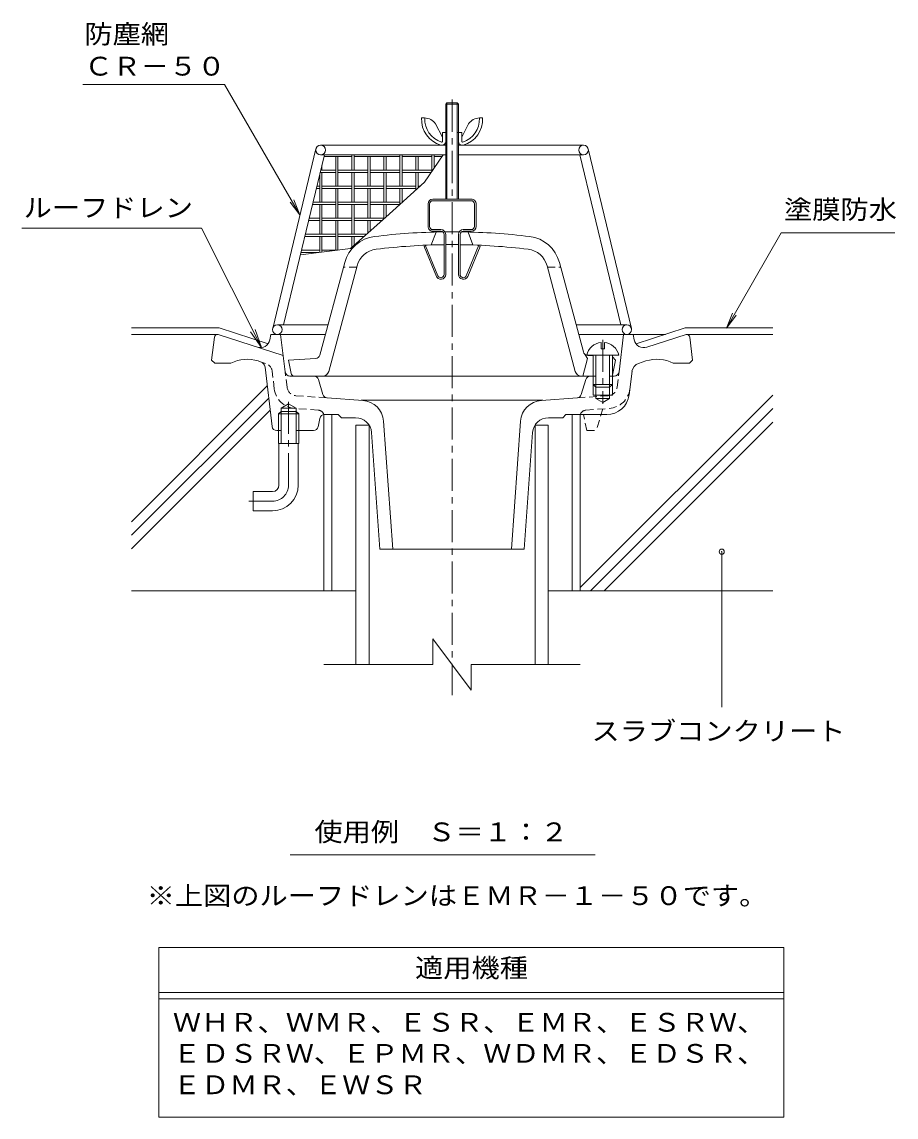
# Model space of a CAD drawing. Units: millimetres, scale not verified. Extents: x -333 to 349, y -270 to 194.
# Drawn here: x 76.3 to 349, y -200.2 to 141.4 of the extents above; entities that cross this region are included whole.
import ezdxf
from ezdxf.enums import TextEntityAlignment as Align

# ---------------------------------------------------------------- set-up
doc = ezdxf.new("R2010")
doc.units = ezdxf.units.MM
doc.header["$LTSCALE"] = 2
doc.header["$PDMODE"] = 32
doc.header["$PDSIZE"] = 1.6
doc.linetypes.add('CHAIN1', pattern=[8, 5, -1, 1, -1])
doc.linetypes.add('DASHED1', pattern=[1.8, 1.2, -0.6])
for name, color, linetype, lineweight in [('D-0', 3, 'Continuous', 9), ('D-2', 6, 'Continuous', 9), ('D-3', 4, 'Continuous', 9), ('D-5', 7, 'Continuous', 9), ('D-6', 4, 'Continuous', 9), ('D-9', 7, 'Continuous', 9), ('D-A', 2, 'Continuous', 9), ('D-B', 7, 'Continuous', 9), ('D-D', 7, 'Continuous', 9), ('F-4_F-4ﾚｲﾔ', 7, 'Continuous', 9)]:
    doc.layers.add(name, color=color, linetype=linetype, lineweight=lineweight)
doc.layers.add('D-F', color=2, linetype='Continuous')
doc.styles.add('ＭＳ ゴシック', font='')
doc.styles.get('ＭＳ ゴシック').set_extended_font_data('MS Gothic')

msp = doc.modelspace()

# ---------------------------------------------------------------- linework, layer by layer
at = {"layer": 'D-0', "linetype": 'CHAIN1'}
for p, q in [((210.513, 117.137), (210.513, -68.591)), ((159.513, -3.078), (159.513, 22.922)), ((154.513, -8.078), (147.091, -8.078))]:
    msp.add_line(p, q, dxfattribs=at)
at = {"layer": 'D-0'}
for p, q in [((136.404, 43.046), (135.513, 35.922)), ((137.396, 43.922), (137.513, 43.922)), ((157.824, 37.323), (137.513, 43.922)), ((153.671, 42.198), (154.013, 43.922)), ((154.013, 43.922), (171.023, 43.922)), ((158.448, 32.239), (157.013, 43.922)), ((277.041, 43.922), (250.004, 43.922)), ((262.579, 32.239), (264.013, 43.922)), ((267.356, 42.198), (267.013, 43.922)), ((271.225, 39.929), (283.513, 43.922)), ((283.631, 43.922), (283.513, 43.922)), ((284.623, 43.046), (285.513, 35.922)), ((136.513, 34.922), (135.513, 35.922)), ((136.513, 34.922), (141.513, 34.922)), ((150.796, 35.4), (150.033, 35.648)), ((268.68, 34.896), (270.994, 35.648)), ((284.513, 34.922), (279.513, 34.922)), ((284.513, 34.922), (285.513, 35.922)), ((154.357, 15.245), (152.164, 33.734)), ((167.395, 30.922), (159.937, 30.922)), ((253.632, 30.922), (255.383, 30.922)), ((259.643, 30.922), (261.09, 30.922)), ((265.728, 25.069), (266.63, 32.409)), ((168.832, 29.849), (170.217, 25.192)), ((252.195, 29.849), (250.81, 25.192)), ((254.513, 28.301), (254.513, 24.922)), ((255.383, 27.431), (255.383, 23.922)), ((259.643, 27.431), (259.643, 23.922)), ((260.513, 28.301), (260.513, 24.922)), ((171.55, 24.123), (182.667, 23.346)), ((238.36, 23.346), (249.477, 24.123)), ((260.513, 24.922), (254.513, 24.922)), ((259.643, 23.922), (257.513, 22.692)), ((157.153, 20.922), (159.513, 22.284)), ((157.153, 9.922), (157.153, 20.922)), ((161.873, 20.922), (157.153, 20.922)), ((161.873, 20.922), (159.513, 22.284)), ((161.873, 9.922), (161.873, 20.922)), ((238.849, 23.363), (182.178, 23.363)), ((157.153, 19.922), (156.339, 19.122)), ((162.688, 19.122), (156.339, 19.122)), ((156.339, 9.922), (156.339, 19.122)), ((161.873, 19.922), (157.153, 19.922)), ((162.688, 19.122), (161.873, 19.922)), ((162.688, 9.922), (162.688, 19.122)), ((169.272, 17.716), (168.755, 15.128)), ((170.743, 18.922), (175.013, 18.922)), ((176.013, 17.922), (175.013, 18.922)), ((180.429, 17.922), (176.013, 17.922)), ((240.598, 17.922), (245.013, 17.922)), ((245.013, 17.922), (246.013, 18.922)), ((258.781, 18.922), (246.013, 18.922)), ((155.846, 13.922), (157.153, 13.922)), ((161.873, 13.922), (167.284, 13.922)), ((189.161, 16.861), (192.013, -23.078)), ((231.866, 16.861), (229.013, -23.078)), ((185.417, 13.278), (188.013, -23.078)), ((235.61, 13.278), (233.013, -23.078)), ((162.688, 9.922), (156.339, 9.922)), ((156.514, -3.078), (156.514, 9.922)), ((162.514, -3.078), (162.514, 9.922)), ((148.514, -5.078), (148.514, -11.078)), ((154.514, -5.078), (148.514, -5.078)), ((154.514, -11.078), (148.514, -11.078)), ((188.013, -23.078), (233.013, -23.078))]:
    msp.add_line(p, q, dxfattribs=at)
at = {"layer": 'D-0', "linetype": 'DASHED1'}
for p, q in [((152.346, 34.896), (150.796, 35.4)), ((155.068, 26.944), (154.397, 32.409)), ((159.038, 27.431), (158.448, 32.239)), ((261.989, 27.431), (262.579, 32.239)), ((161.807, 24.804), (171.55, 24.123)), ((259.22, 24.804), (249.477, 24.123)), ((168.747, 20.309), (161.528, 20.814)), ((252.279, 20.309), (259.499, 20.814)), ((257.513, 20.675), (255.513, 13.922)), ((252.513, 13.922), (251.513, 18.922)), ((252.513, 13.922), (255.513, 13.922))]:
    msp.add_line(p, q, dxfattribs=at)
at = {"layer": 'D-0'}
msp.add_lwpolyline([(259.643, 23.922), (255.383, 23.922), (257.513, 22.692)], dxfattribs=at)
for centre, radius, start, end in [((137.396, 42.922), 1, 90, 172.87573), ((150.729, 42.782), 3, 251.99948, 348.76921), ((270.298, 42.782), 3, 191.23079, 288.00052), ((283.631, 42.922), 1, 7.12427, 90), ((146.634, 25.186), 11, 72.00024, 117.74339), ((150.178, 33.498), 2, 6.76268, 71.99925), ((269.607, 32.043), 3, 108.00021, 172.99983), ((274.393, 25.186), 11, 62.25661, 108.00055), ((159.937, 32.422), 1.5, 187.00027, 270), ((167.395, 29.422), 1.5, 16.5591, 90), ((253.632, 29.422), 1.5, 90, 163.4409), ((261.09, 32.422), 1.5, 270, 352.99973), ((171.655, 25.619), 1.5, 196.5591, 266.00064), ((249.372, 25.619), 1.5, 273.99936, 343.4409), ((258.781, 25.922), 7, 270, 352.99948), ((182.178, 16.363), 7, 4.0856, 86.00008), ((238.849, 16.363), 7, 94.00021, 175.9144), ((170.743, 17.422), 1.5, 90, 168.68988), ((180.429, 12.922), 5, 4.08566, 90), ((240.598, 12.922), 5, 90, 175.91434), ((155.846, 15.422), 1.5, 186.76259, 270), ((167.284, 15.422), 1.5, 270, 348.6897), ((154.514, -3.078), 2, 270, 0), ((154.514, -3.078), 8, 270, 0)]:
    msp.add_arc(centre, radius, start, end, dxfattribs=at)
at = {"layer": 'D-0', "linetype": 'DASHED1'}
for centre, radius, start, end in [((151.419, 32.043), 3, 7.00017, 71.99979), ((162.016, 27.797), 3, 187.00017, 265.99974), ((259.011, 27.797), 3, 274.00026, 352.99983), ((162.016, 27.797), 7, 187.00017, 265.99974), ((259.011, 27.797), 7, 274.00026, 352.99983), ((168.608, 18.314), 2, 17.68864, 86.00017), ((252.419, 18.314), 2, 93.99983, 162.31136)]:
    msp.add_arc(centre, radius, start, end, dxfattribs=at)
at = {"layer": 'D-0', "linetype": 'CHAIN1'}
msp.add_arc((154.513, -3.078), 5, 270, 0, dxfattribs=at)
at = {"layer": 'D-2'}
for p, q in [((205.513, 75.859), (204.013, 71.814)), ((215.513, 75.859), (217.013, 71.814)), ((169.295, 37.474), (177.041, 66.383)), ((172.078, 32.404), (180.905, 65.348)), ((248.949, 32.404), (240.122, 65.348)), ((251.459, 38.49), (243.985, 66.383)), ((251.763, 37.909), (252.763, 36.422)), ((167.925, 36.365), (159.513, 35.922)), ((160.353, 31.726), (159.513, 35.922)), ((251.263, 30.922), (252.763, 36.422)), ((252.829, 37.38), (254.513, 37.292)), ((260.513, 36.976), (261.513, 35.922)), ((260.674, 31.726), (261.513, 35.922)), ((167.395, 30.922), (253.632, 30.922))]:
    msp.add_line(p, q, dxfattribs=at)
at = {"layer": 'D-2', "linetype": 'DASHED1'}
for p, q in [((180.791, 64.922), (176.65, 64.922)), ((240.236, 64.922), (244.377, 64.922))]:
    msp.add_line(p, q, dxfattribs=at)
at = {"layer": 'D-2'}
for centre, radius, start, end in [((210.513, -124.078), 200, 90.82797, 96.94302), ((210.513, -124.078), 200, 89.36068, 90.63936), ((210.513, -124.078), 200, 83.05698, 89.17207), ((187.667, 63.536), 11, 96.94295, 165), ((210.513, -124.078), 196, 90.73084, 96.94304), ((210.513, -124.078), 196, 89.41536, 90.58465), ((210.513, -124.078), 196, 83.05696, 89.26918), ((233.36, 63.536), 11, 15, 83.05705), ((187.667, 63.536), 7, 96.94316, 165.00005), ((233.36, 63.536), 7, 14.99995, 83.05684), ((252.908, 38.878), 1.5, 195.00046, 266.98737), ((167.847, 37.862), 1.5, 273.01263, 344.99954), ((161.333, 31.922), 1, 191.30994, 270), ((170.146, 32.922), 2, 270, 344.99991), ((250.881, 32.922), 2, 195.00009, 270), ((259.694, 31.922), 1, 325.06651, 348.69006)]:
    msp.add_arc(centre, radius, start, end, dxfattribs=at)
at = {"layer": 'D-3'}
for p, q in [((170.513, 18.922), (170.513, -36.078)), ((173.013, 18.922), (173.013, -36.078)), ((248.013, 18.922), (248.013, -36.078)), ((250.513, 18.922), (250.513, -36.078)), ((180.513, 15.659), (180.513, -59.051)), ((180.513, 15.659), (184.613, 15.659)), ((184.613, 15.659), (184.613, -59.051)), ((236.413, 15.659), (236.413, -59.051)), ((240.513, 15.659), (236.413, 15.659)), ((240.513, 15.659), (240.513, -59.051)), ((170.513, -36.078), (180.513, -36.078)), ((240.513, -36.078), (250.513, -36.078)), ((216.514, -67.051), (204.513, -51.051)), ((204.513, -59.051), (204.513, -51.051)), ((170.513, -59.051), (204.513, -59.051)), ((216.514, -67.051), (216.514, -59.051)), ((216.514, -59.051), (250.513, -59.051))]:
    msp.add_line(p, q, dxfattribs=at)
at = {"layer": 'D-5'}
for p, q in [((95.365, 121.884), (139.572, 121.884)), ((163.048, 81.222), (161.134, 85.842)), ((76.339, 77.069), (132.306, 77.069)), ((296.079, 45.91), (313.196, 75.557)), ((313.196, 75.557), (348.566, 75.557)), ((296.079, 45.91), (297.993, 50.53)), ((296.079, 45.91), (299.123, 49.877)), ((151.045, 39.799), (149.072, 45.466)), ((294.621, -23.843), (294.621, -72.308)), ((255.135, -118.358), (160.027, -118.358))]:
    msp.add_line(p, q, dxfattribs=at)
for points in [[(139.572, 121.884), (163.048, 81.222), (160.004, 85.189)], [(132.306, 77.069), (151.045, 39.799), (147.673, 44.762)]]:
    msp.add_lwpolyline(points, dxfattribs=at)
msp.add_point((294.621, -23.843), dxfattribs=at)
at = {"layer": 'D-6'}
for p, q in [((208.514, 102.922), (169.513, 102.922)), ((251.513, 102.922), (212.514, 102.922)), ((168.055, 101.773), (154.555, 45.773)), ((170.695, 99.922), (157.918, 46.922)), ((208.514, 99.922), (169.513, 99.922)), ((251.513, 99.922), (212.514, 99.922)), ((250.332, 99.922), (263.109, 46.922)), ((252.972, 101.773), (266.472, 45.773)), ((171.827, 46.922), (156.013, 46.922)), ((265.013, 46.922), (249.2, 46.922))]:
    msp.add_line(p, q, dxfattribs=at)
at = {"layer": 'D-6', "color": 6}
for p, q in [((152.86, 27.863), (110.513, -14.484)), ((153.31, 24.07), (110.513, -18.727)), ((310.513, 25.008), (250.513, -34.992)), ((310.513, 20.765), (253.67, -36.078)), ((153.76, 20.277), (110.513, -22.969)), ((310.513, 16.523), (257.912, -36.078)), ((170.513, -36.078), (110.513, -36.078)), ((250.513, -36.078), (310.513, -36.078))]:
    msp.add_line(p, q, dxfattribs=at)
at = {"layer": 'D-6'}
for centre in [(169.513, 101.422), (251.513, 101.422), (156.013, 45.422), (265.013, 45.422)]:
    msp.add_circle(centre, 1.5, dxfattribs=at)
at = {"layer": 'D-9'}
for p, q in [((208.513, 115.709), (212.513, 115.709)), ((208.914, 86.109), (208.914, 116.109)), ((212.114, 86.109), (212.113, 116.109)), ((212.514, 86.109), (212.513, 115.709)), ((204.513, 86.109), (216.513, 86.109)), ((216.513, 85.609), (204.514, 85.609)), ((203.013, 84.609), (203.013, 77.609)), ((203.513, 77.609), (203.513, 84.609)), ((217.513, 77.609), (217.513, 84.609)), ((218.013, 84.609), (218.013, 77.609)), ((204.514, 76.609), (207.013, 76.609)), ((207.013, 76.109), (204.514, 76.109)), ((214.013, 76.609), (216.513, 76.609)), ((214.013, 76.109), (216.513, 76.109)), ((208.013, 75.109), (208.013, 62.609)), ((208.513, 75.109), (208.514, 62.609)), ((212.513, 75.109), (212.513, 62.609)), ((213.013, 75.109), (213.013, 62.609)), ((202.226, 71.529), (201.764, 71.337)), ((201.764, 71.337), (205.634, 62.02)), ((202.226, 71.529), (206.09, 62.225)), ((218.801, 71.529), (214.937, 62.225)), ((219.263, 71.337), (215.393, 62.02)), ((218.801, 71.529), (219.263, 71.337))]:
    msp.add_line(p, q, dxfattribs=at)
msp.add_lwpolyline([(208.514, 86.109), (208.513, 115.709), (208.914, 116.109), (212.113, 116.109), (212.514, 115.709)], dxfattribs=at)
for centre, radius, start, end in [((204.513, 84.609), 1.5, 90.00029, 180.00029), ((204.513, 84.609), 1, 90.00029, 180.00029), ((216.513, 84.609), 1.5, 0.00029, 90.00029), ((216.513, 84.609), 1, 0.00029, 90.00029), ((204.513, 77.609), 1.5, 180.00029, 270.00029), ((204.513, 77.609), 1, 180.00029, 270.00029), ((207.013, 75.109), 1.5, 0.00029, 90.00029), ((207.013, 75.109), 1, 0.00029, 90.00029), ((214.013, 75.109), 1.5, 90.00029, 180.00029), ((214.013, 75.109), 1, 90.00029, 180.00029), ((216.513, 77.609), 1, 270.00029, 0.00029), ((216.513, 77.609), 1.5, 270.00029, 0.00029), ((207.014, 62.609), 1.5, 194.55623, 0.00027), ((207.014, 62.609), 1, 194.55632, 0.00029), ((214.013, 62.609), 1.5, 180.00029, 336.88346), ((214.013, 62.609), 1, 180.00029, 345.4534)]:
    msp.add_arc(centre, radius, start, end, dxfattribs=at)
at = {"layer": 'D-A'}
for p, q in [((201.961, 111.422), (201.014, 111.422)), ((205.345, 109.554), (207.514, 105.422)), ((215.683, 109.554), (213.514, 105.422)), ((219.067, 111.422), (220.014, 111.422)), ((207.514, 104.122), (207.514, 106.922)), ((208.914, 106.922), (207.514, 106.922)), ((208.514, 104.122), (208.514, 106.922)), ((213.514, 106.922), (212.113, 106.922)), ((212.514, 104.122), (212.514, 106.922)), ((213.513, 104.122), (213.514, 106.922)), ((207.034, 102.922), (208.514, 102.922)), ((207.179, 103.922), (207.314, 103.922)), ((212.514, 102.922), (213.994, 102.922)), ((213.848, 103.922), (213.714, 103.922))]:
    msp.add_line(p, q, dxfattribs=at)
at = {"layer": 'D-A', "color": 4}
for p, q in [((257.013, 41.407), (257.013, 39.431)), ((258.013, 41.407), (258.013, 39.431)), ((257.013, 39.431), (258.013, 39.431)), ((252.513, 37.431), (262.513, 37.431)), ((254.513, 37.431), (254.513, 28.301)), ((255.383, 37.431), (255.383, 27.431)), ((259.643, 37.431), (259.643, 27.431)), ((260.513, 37.431), (260.513, 28.301)), ((255.383, 27.431), (254.513, 28.301)), ((254.513, 28.301), (260.513, 28.301)), ((255.383, 27.431), (259.643, 27.431)), ((260.513, 28.301), (259.643, 27.431))]:
    msp.add_line(p, q, dxfattribs=at)
at = {"layer": 'D-A', "color": 4, "linetype": 'CHAIN1'}
msp.add_line((257.513, 42.252), (257.513, 22.26), dxfattribs=at)
at = {"layer": 'D-A'}
for centre, radius, start, end in [((209.34, 110.937), 8.341, 176.67015, 253.94527), ((201.961, 107.422), 4, 32.21684, 90.00035), ((209.34, 110.937), 7.341, 176.67015, 252.87885), ((211.687, 110.937), 7.341, 287.12186, 3.33055), ((211.687, 110.937), 8.341, 286.05544, 3.33055), ((219.067, 107.422), 4, 90.00035, 147.78386), ((207.314, 104.122), 1.2, 270.00035, 0.00035), ((207.314, 104.122), 0.2, 270.00035, 0.00035), ((213.714, 104.122), 1.2, 180.00035, 270.00035), ((213.714, 104.122), 0.2, 180.00035, 270.00035)]:
    msp.add_arc(centre, radius, start, end, dxfattribs=at)
at = {"layer": 'D-A', "color": 4}
for start, end in [(95.59886, 167.31978), (12.68025, 84.40114)]:
    msp.add_arc((257.513, 36.306), 5.125, start, end, dxfattribs=at)
at = {"layer": 'D-B'}
for p, q in [((170.582, 99.455), (179.227, 99.455)), ((174.227, 99.455), (174.227, 90.155)), ((174.927, 99.455), (174.927, 90.155)), ((179.227, 99.922), (179.227, 95.155)), ((179.927, 99.922), (179.927, 95.155)), ((179.927, 99.455), (194.227, 99.455)), ((184.227, 99.455), (184.227, 90.155)), ((184.927, 99.455), (184.927, 90.155)), ((189.227, 99.455), (189.227, 95.155)), ((189.927, 99.455), (189.927, 95.155)), ((194.227, 99.922), (194.227, 90.155)), ((194.927, 99.922), (194.927, 90.155)), ((194.927, 99.455), (204.227, 99.455)), ((199.227, 99.455), (199.227, 95.155)), ((199.927, 99.455), (199.927, 95.155)), ((207.757, 99.922), (201.928, 91.443)), ((204.227, 99.922), (204.227, 94.787)), ((204.927, 99.922), (204.927, 95.805)), ((204.927, 99.455), (207.437, 99.455)), ((169.927, 96.738), (169.927, 95.155)), ((169.227, 93.834), (169.227, 85.155)), ((169.377, 94.455), (174.227, 94.455)), ((169.546, 95.155), (174.227, 95.155)), ((169.927, 85.155), (169.927, 94.455)), ((174.927, 95.155), (184.227, 95.155)), ((174.927, 94.455), (184.227, 94.455)), ((179.227, 94.455), (179.227, 85.155)), ((179.927, 94.455), (179.927, 85.155)), ((184.927, 95.155), (194.227, 95.155)), ((184.927, 94.455), (194.227, 94.455)), ((189.227, 94.455), (189.227, 85.155)), ((189.927, 94.455), (189.927, 85.155)), ((194.927, 95.155), (204.48, 95.155)), ((194.927, 94.455), (203.999, 94.455)), ((199.227, 94.455), (199.227, 88.999)), ((199.927, 94.455), (199.927, 89.633)), ((168.172, 89.455), (169.227, 89.455)), ((168.34, 90.155), (169.227, 90.155)), ((169.927, 90.155), (179.227, 90.155)), ((169.927, 89.455), (179.227, 89.455)), ((174.227, 89.455), (174.227, 80.155)), ((174.927, 89.455), (174.927, 80.155)), ((179.927, 90.155), (189.227, 90.155)), ((179.927, 89.455), (189.227, 89.455)), ((184.227, 89.455), (184.227, 80.155)), ((184.927, 89.455), (184.927, 80.155)), ((189.927, 90.155), (199.227, 90.155)), ((189.927, 89.455), (199.227, 89.455)), ((194.227, 89.455), (194.227, 84.455)), ((194.927, 89.455), (194.927, 85.109)), ((199.927, 90.155), (200.505, 90.155)), ((166.966, 84.455), (174.227, 84.455)), ((167.135, 85.155), (174.227, 85.155)), ((169.227, 84.455), (169.227, 75.155)), ((169.927, 84.455), (169.927, 75.155)), ((174.927, 85.155), (184.227, 85.155)), ((174.927, 84.455), (184.227, 84.455)), ((179.227, 84.455), (179.227, 75.155)), ((179.927, 84.455), (179.927, 75.155)), ((184.927, 85.155), (194.227, 85.155)), ((184.927, 84.455), (194.205, 84.455)), ((189.227, 84.455), (189.227, 79.958)), ((189.927, 84.455), (189.927, 80.585)), ((165.761, 79.455), (169.227, 79.455)), ((165.93, 80.155), (169.227, 80.155)), ((169.927, 80.155), (179.227, 80.155)), ((169.927, 79.455), (179.227, 79.455)), ((174.227, 79.455), (174.227, 70.155)), ((174.927, 79.455), (174.927, 70.189)), ((179.927, 80.155), (189.227, 80.155)), ((179.927, 79.455), (188.666, 79.455)), ((184.227, 79.455), (184.227, 75.484)), ((184.927, 79.455), (184.927, 76.11)), ((164.724, 75.155), (174.227, 75.155)), ((174.927, 75.155), (183.86, 75.155)), ((164.556, 74.455), (174.227, 74.455)), ((169.227, 74.455), (169.227, 69.501)), ((169.927, 74.455), (169.927, 69.585)), ((174.927, 74.455), (183.078, 74.455)), ((179.227, 74.455), (179.227, 71.01)), ((179.927, 74.455), (179.927, 71.637)), ((178.838, 70.662), (163.185, 68.771)), ((163.35, 69.455), (168.85, 69.455)), ((163.519, 70.155), (169.227, 70.155)), ((169.927, 70.155), (174.644, 70.155))]:
    msp.add_line(p, q, dxfattribs=at)
msp.add_lwpolyline([(201.928, 91.443), (189.806, 80.475), (178.838, 70.662)], dxfattribs=at)
at = {"layer": 'D-D'}
for p, q in [((137.83, 45.922), (110.513, 45.922)), ((153.11, 40.957), (137.83, 45.922)), ((267.917, 40.957), (283.197, 45.922)), ((283.197, 45.922), (310.513, 45.922)), ((137.396, 43.922), (110.513, 43.922)), ((283.631, 43.922), (310.513, 43.922))]:
    msp.add_line(p, q, dxfattribs=at)
at = {"layer": 'F-4_F-4ﾚｲﾔ'}
for p, q in [((119.012, -147.339), (313.942, -147.339)), ((119.012, -147.339), (119.012, -200.183)), ((313.942, -200.183), (313.942, -147.339)), ((119.012, -161.339), (313.942, -161.339)), ((119.012, -163.339), (313.942, -163.339)), ((119.012, -200.183), (313.942, -200.183))]:
    msp.add_line(p, q, dxfattribs=at)

# ---------------------------------------------------------------- texts
at = {"layer": 'D-5', "color": 2, "style": 'ＭＳ ゴシック', "width": 1.1}
for s, p in [('防塵網', (95.826, 132.897)), ('ＣＲ－５０', (95.826, 122.88)), ('ルーフドレン', (76.891, 78.751)), ('塗膜防水', (314.049, 78.186)), ('スラブコンクリート', (253.995, -84.482)), ('使用例\u3000Ｓ＝１：２', (167.581, -115.92))]:
    msp.add_text(s, height=5.865, dxfattribs=at).set_placement(p, align=Align.BOTTOM_LEFT)
at = {"layer": 'D-F', "style": 'ＭＳ ゴシック', "width": 1.1}
msp.add_text('※上図のルーフドレンはＥＭＲ－１－５０です。', height=5.865, dxfattribs=at).set_placement((115.251, -135.818), align=Align.BOTTOM_LEFT)
at = {"layer": 'F-4_F-4ﾚｲﾔ', "color": 2, "style": 'ＭＳ ゴシック', "width": 1.1}
for s, p in [('適用機種', (198.977, -158.339)), ('ＷＨＲ、ＷＭＲ、ＥＳＲ、ＥＭＲ、ＥＳＲＷ、', (123.42, -175.31)), ('ＥＤＳＲＷ、ＥＰＭＲ、ＷＤＭＲ、ＥＤＳＲ、', (123.42, -185.011)), ('ＥＤＭＲ、ＥＷＳＲ', (123.438, -194.795))]:
    msp.add_text(s, height=5.865, dxfattribs=at).set_placement(p, align=Align.BOTTOM_LEFT)

doc.saveas('drawing.dxf')
